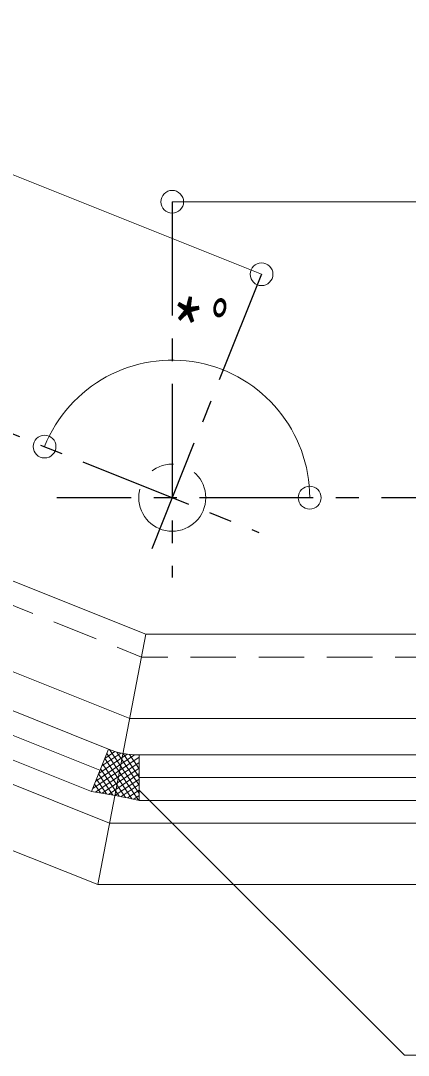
# Model space of a CAD drawing. Units: millimetres at full size, sheet at 1:5; details may follow other scales. Extents: x -1050 to 1050, y -742 to 742.
# Drawn here: x -185.3 to -100.1, y -374.3 to -147 of the extents above; entities that cross this region are included whole.
import ezdxf

# ---------------------------------------------------------------- set-up
doc = ezdxf.new("R2010")
doc.units = ezdxf.units.MM
doc.header["$LTSCALE"] = 5
doc.linetypes.add('CHAIN1', pattern=[8, 5, -1, 1, -1])
doc.linetypes.add('DASHED2', pattern=[3, 2, -1])
doc.layers.add('0-0_通り芯', color=7, linetype='CHAIN1')
for name, color, linetype, lineweight in [('0-3_寸法', 54, 'Continuous', 20), ('0-4_手摺部材', 92, 'Continuous', 20), ('0-7_ガラス', 6, 'Continuous', 20), ('0-8_その他', 11, 'Continuous', 20), ('0-9_文字', 3, 'Continuous', 20)]:
    doc.layers.add(name, color=color, linetype=linetype, lineweight=lineweight)
doc.styles.add('ＭＳ ゴシック', font='')
doc.styles.get('ＭＳ ゴシック').set_extended_font_data('MS Gothic')

# ---------------------------------------------------------------- blocks, each defined once
blk = doc.blocks.new('dimension_origin')
at = {"color": 0, "linetype": 'Continuous', "lineweight": -2}
blk.add_circle((0, 0), 1.25, dxfattribs=at)
blk = doc.blocks.new('circle')
at = {"color": 0, "linetype": 'Continuous', "lineweight": -2}
blk.add_circle((0, 0), 1.25, dxfattribs=at)

msp = doc.modelspace()

# ---------------------------------------------------------------- linework, layer by layer
at = {"layer": '0-0_通り芯'}
for p, q in [((-357.316, -169.665), (-132.935, -259.41)), ((-151.98, -186.793), (-151.98, -269.345)), ((-132.35, -202.714), (-157.654, -265.979)), ((959.011, -251.793), (-177.305, -251.793))]:
    msp.add_line(p, q, dxfattribs=at)
at = {"layer": '0-3_寸法'}
for p, q in [((-271.623, -147.009), (-132.35, -202.714)), ((-151.98, -186.793), (-1.98, -186.793))]:
    msp.add_line(p, q, dxfattribs=at)
at = {"layer": '0-3_寸法', "linetype": 'CHAIN1'}
msp.add_circle((-151.98, -251.793), 7.367, dxfattribs=at)
at = {"layer": '0-3_寸法'}
msp.add_arc((-151.98, -251.793), 30.215, 0.00001, 158.2, dxfattribs=at)
at = {"layer": '0-4_手摺部材', "linetype": 'DASHED2'}
for p in [(-303.322, -228.956), (-2.98, -286.793)]:
    msp.add_line(p, (-158.72, -286.793), dxfattribs=at)
at = {"layer": '0-4_手摺部材'}
for p, q in [((-285.217, -230.813), (-157.757, -281.793)), ((-300.921, -244.456), (-161.32, -300.293)), ((-309.488, -265.804), (-165.749, -323.296)), ((-168.348, -336.793), (-321.891, -275.38)), ((-168.348, -336.793), (-157.757, -281.793)), ((-20.48, -281.793), (-157.757, -281.793)), ((-11.047, -300.293), (-161.32, -300.293)), ((-11.021, -323.296), (-165.749, -323.296)), ((-2.98, -336.793), (-168.348, -336.793))]:
    msp.add_line(p, q, dxfattribs=at)
at = {"layer": '0-7_ガラス'}
for p, q in [((-308.56, -250.02), (-165.999, -307.04)), ((-167.856, -311.683), (-310.417, -254.662)), ((-169.713, -316.325), (-312.274, -259.305)), ((-169.712, -316.323), (-165.998, -307.038)), ((-6.021, -308.296), (-159.241, -308.296)), ((-6.021, -313.296), (-159.241, -313.296)), ((-6.021, -318.296), (-159.241, -318.296))]:
    msp.add_line(p, q, dxfattribs=at)
at = {"layer": '0-8_その他'}
for p, q in [((-169.459, -315.691), (-159.241, -308.773)), ((-168.797, -314.035), (-160.305, -308.285)), ((-168.135, -312.379), (-161.882, -308.146)), ((-167.472, -310.723), (-163.292, -307.892)), ((-166.81, -309.066), (-164.573, -307.552)), ((-166.379, -307.989), (-159.428, -318.254)), ((-165.744, -307.143), (-159.241, -316.747)), ((-164.181, -307.667), (-159.241, -314.963)), ((-162.745, -308.005), (-159.241, -313.179)), ((-161.402, -308.204), (-159.241, -311.396)), ((-159.241, -308.296), (-159.241, -318.296)), ((-168.818, -316.464), (-159.241, -309.98)), ((-167.724, -311.352), (-163.642, -317.382)), ((-167.385, -316.702), (-159.241, -311.188)), ((-167.276, -310.231), (-162.247, -317.658)), ((-166.827, -309.11), (-160.843, -317.949)), ((-168.621, -313.595), (-166.403, -316.872)), ((-168.173, -312.474), (-165.027, -317.12)), ((-166.02, -316.985), (-159.241, -312.396)), ((-164.563, -317.207), (-159.241, -313.603)), ((-169.07, -314.716), (-167.769, -316.637)), ((-163.174, -317.474), (-159.241, -314.811)), ((-161.799, -317.75), (-159.241, -316.019)), ((-160.436, -318.035), (-159.241, -317.226))]:
    msp.add_line(p, q, dxfattribs=at)
for centre, radius, start, end in [((-159.61, -291.463), 16.836, 247.69921, 271.25522), ((-195.482, -481.859), 167.53, 77.50669, 81.15137)]:
    msp.add_arc(centre, radius, start, end, dxfattribs=at)
at = {"layer": '0-9_文字'}
msp.add_lwpolyline([(-159.241, -316.019), (-100.967, -374.293), (60.283, -374.293)], dxfattribs=at)

# ---------------------------------------------------------------- block references
at = {"layer": '0-3_寸法', "xscale": 2, "yscale": 2}
for name, p, rotation in [('dimension_origin', (-151.98, -186.793), 180), ('dimension_origin', (-132.35, -202.714), 338.2), ('circle', (-180.034, -240.572), 248.2), ('circle', (-121.765, -251.793), 270)]:
    msp.add_blockref(name, p, dxfattribs=dict(at, rotation=rotation))

# ---------------------------------------------------------------- texts
at = {"layer": '0-3_寸法', "insert": (-154.245, -220.587), "char_height": 12.83, "attachment_point": 7, "rotation": 349.1, "style": 'ＭＳ ゴシック'}
msp.add_mtext('\\T1.17;\\W0.85;*ﾟ', dxfattribs=at)

doc.saveas('drawing.dxf')
